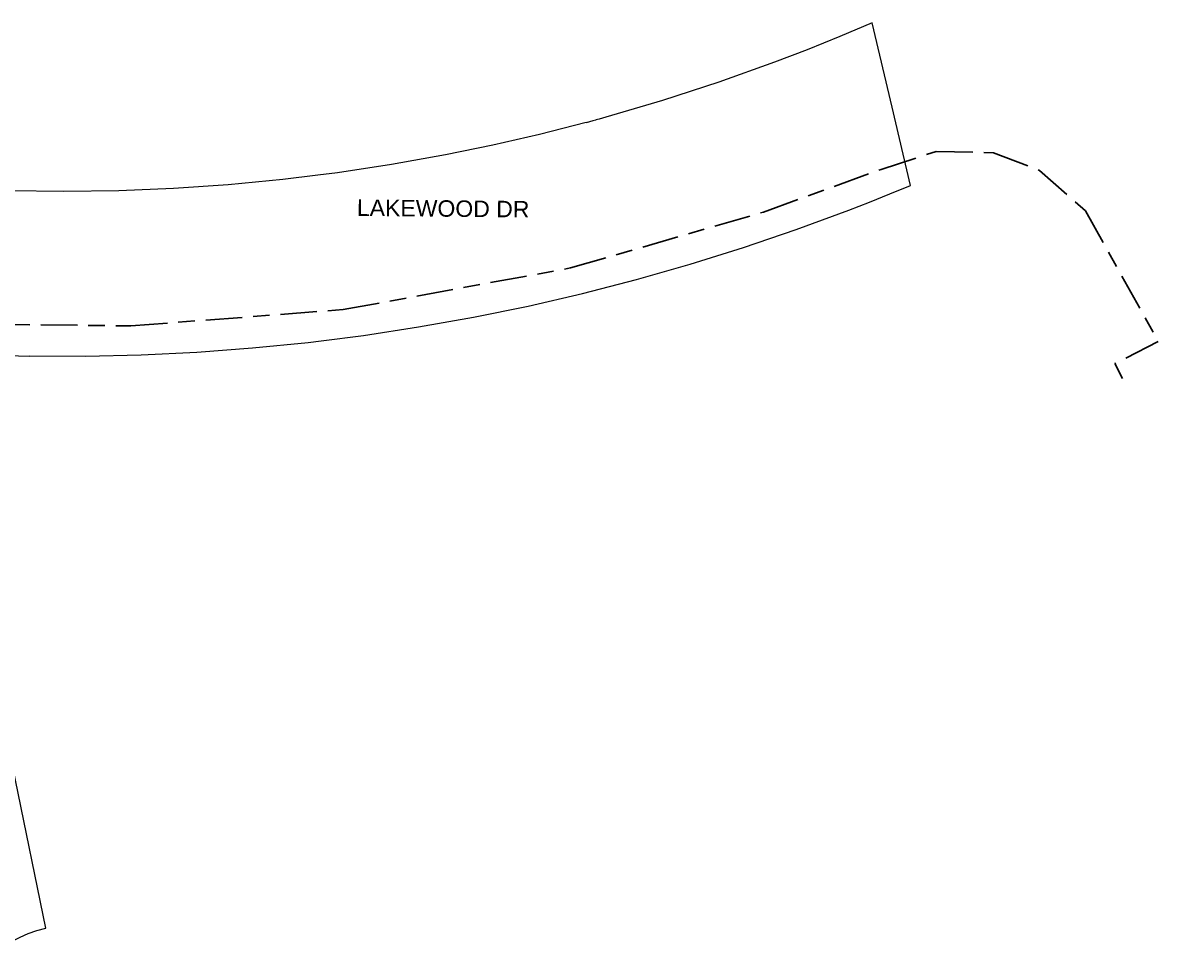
# Model space of a CAD drawing. Header units: metres. Extents: x 302360 to 303385, y 6262522 to 6263141.
# Drawn here: x 303260.8 to 303384.9, y 6262713.6 to 6262814.6 of the extents above; entities that cross this region are included whole.
import ezdxf

# ---------------------------------------------------------------- set-up
doc = ezdxf.new("R2010")
doc.units = ezdxf.units.M
doc.linetypes.add('Cable Exist UG', pattern=[8.2, 4, -1.2, 1.8, -1.2])
doc.layers.add('Cadastre Land Parcels_SP_EXT', color=9, linetype='Continuous', lineweight=5)
doc.layers.add('Cadastre Roads_SP_EXT', color=9, linetype='Continuous', lineweight=5)
doc.layers.add('Mains_HV_EXT', color=7, linetype='Continuous')
doc.styles.get("Standard").update_dxf_attribs({"font": 'arial.ttf'})

msp = doc.modelspace()

# ---------------------------------------------------------------- linework, layer by layer
at = {"layer": 'Cadastre Land Parcels_SP_EXT', "linetype": 'Continuous'}
msp.add_lwpolyline([(303240.56, 6262748.78), (303219.69, 6262749.81), (303217.05, 6262730.69), (303254.18, 6262726.1), (303258.79, 6262713.64), (303259.63, 6262714.18), (303260.51, 6262714.65), (303261.41, 6262715.05), (303262.35, 6262715.37), (303263.32, 6262715.61), (303256.65, 6262747.98), (303240.56, 6262748.78)], close=True, dxfattribs=at)
at = {"layer": 'Cadastre Roads_SP_EXT', "linetype": 'Continuous'}
msp.add_lwpolyline([(303255.45, 6262778.33), (303261.55, 6262778.15), (303261.55, 6262778.17), (303267.65, 6262778.16), (303273.74, 6262778.3), (303279.84, 6262778.59), (303285.92, 6262779.04), (303291.99, 6262779.65), (303293.42, 6262779.83), (303298.04, 6262780.42), (303304.07, 6262781.34), (303310.07, 6262782.4), (303316.05, 6262783.62), (303322, 6262784.99), (303327.9, 6262786.52), (303333.76, 6262788.19), (303333.77, 6262788.19), (303339.59, 6262790.02), (303345.36, 6262791.99), (303351.09, 6262794.1), (303351.1, 6262794.09), (303353.35, 6262794.97), (303355.6, 6262795.88), (303357.83, 6262796.8), (303357.83, 6262796.81), (303357.83, 6262796.81), (303355.82, 6262805.37), (303353.64, 6262814.6), (303350.11, 6262813.1), (303346.55, 6262811.65), (303342.96, 6262810.27), (303342.96, 6262810.28), (303336.88, 6262808.09), (303330.74, 6262806.09), (303324.54, 6262804.27), (303324.54, 6262804.26), (303324.18, 6262804.16), (303323.82, 6262804.07), (303323.46, 6262803.97), (303323.46, 6262803.96), (303323.1, 6262803.86), (303322.74, 6262803.77), (303322.38, 6262803.67), (303322.37, 6262803.68), (303317.28, 6262802.38), (303312.17, 6262801.21), (303307.02, 6262800.15), (303301.12, 6262799.09), (303295.19, 6262798.2), (303293.05, 6262797.93), (303289.24, 6262797.46), (303289.24, 6262797.45), (303283.26, 6262796.88), (303277.28, 6262796.47), (303271.29, 6262796.22), (303271.29, 6262796.23), (303265.28, 6262796.14), (303259.29, 6262796.22)], dxfattribs=at)
at = {"layer": 'Mains_HV_EXT', "linetype": 'Cable Exist UG'}
msp.add_lwpolyline([(303197.87, 6262789.88), (303202.74, 6262788.82), (303204.49, 6262787.09), (303230.37, 6262783.83), (303239.49, 6262782.86), (303254.57, 6262781.66), (303272.62, 6262781.46), (303295.81, 6262783.23), (303320.69, 6262787.79), (303341.78, 6262793.9), (303354.63, 6262798.57), (303360.65, 6262800.53), (303366.93, 6262800.38), (303371.93, 6262798.45), (303376.96, 6262794.05), (303384.93, 6262779.75), (303380.16, 6262777.33), (303381, 6262775.7)], dxfattribs=at)

# ---------------------------------------------------------------- texts
at = {"layer": 'Cadastre Roads_SP_EXT'}
msp.add_text('LAKEWOOD DR', height=1.8, rotation=359.473, dxfattribs=at).set_placement((303297.32, 6262793.48))

doc.saveas('drawing.dxf')
